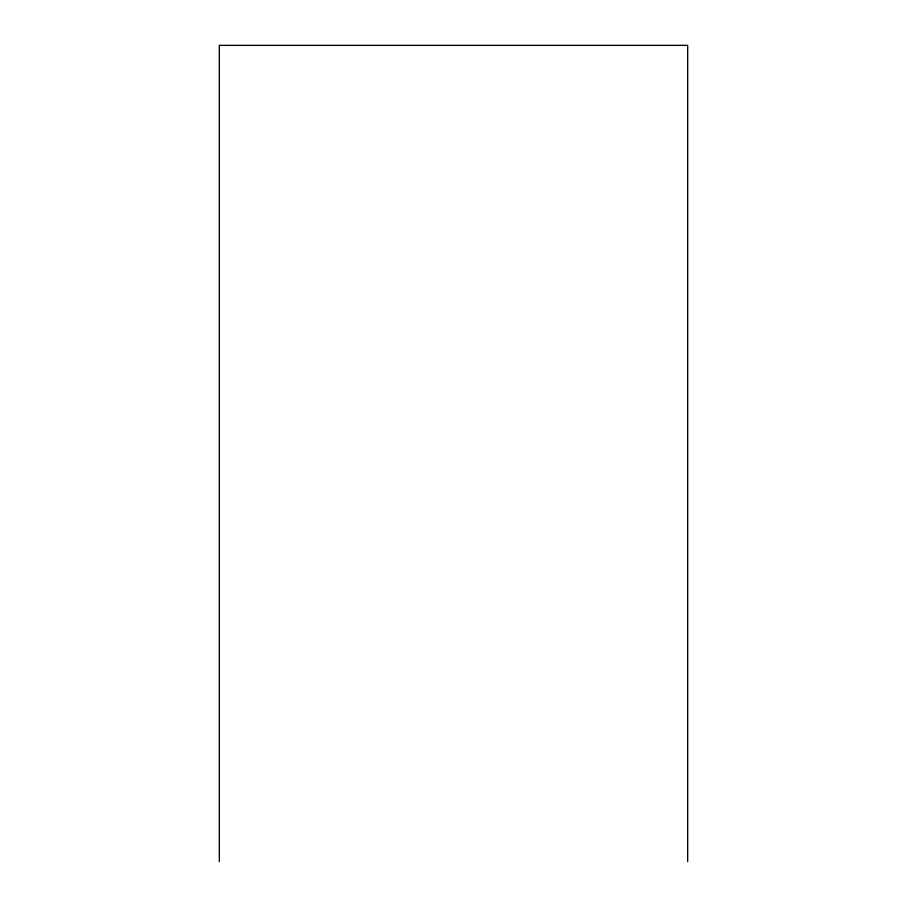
<?xml version="1.0" encoding="UTF-8"?>
<svg xmlns="http://www.w3.org/2000/svg" width="907" height="907" viewBox="0 0 907 907"><rect width="100%" height="100%" fill="white"/><g stroke="black" fill="none" stroke-linecap="round" stroke-linejoin="round"><path stroke-width="1.36" d="M687.676 861.65L687.676 45.35L219.324 45.35L219.324 861.65"/></g></svg>
